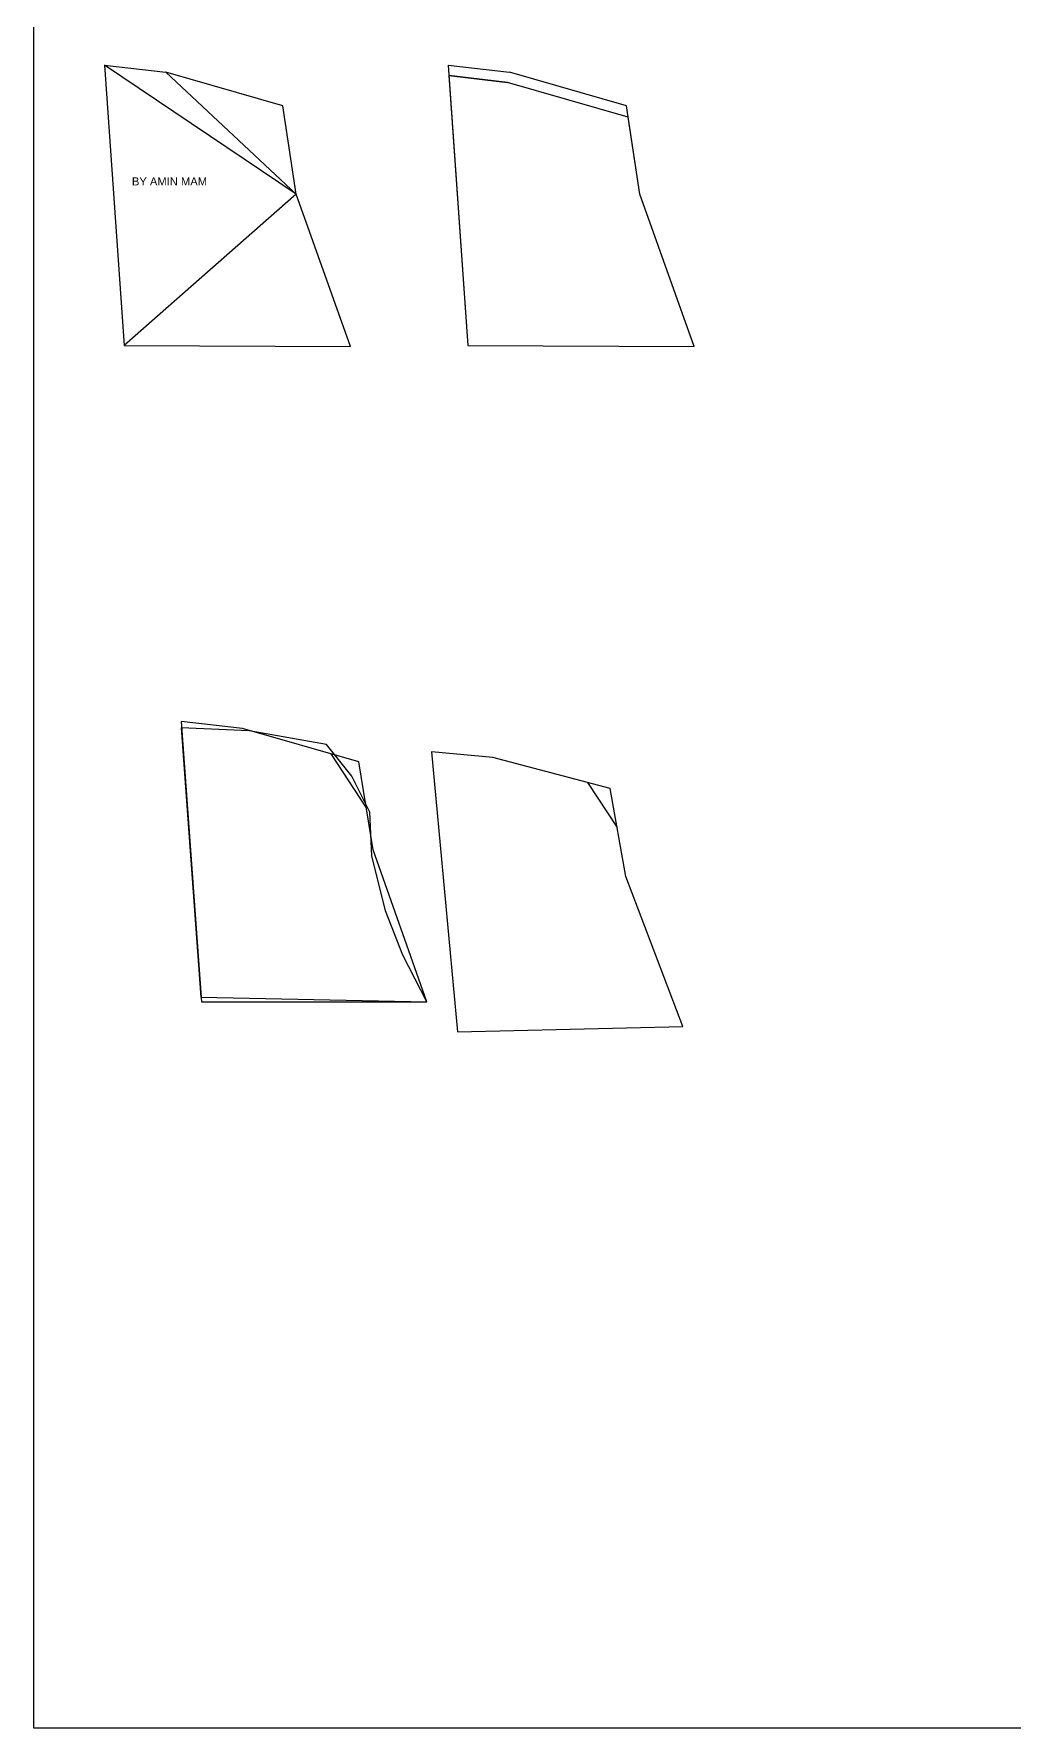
# Model space of a CAD drawing. Header units: inches. Extents: x 100101 to 119806, y -2288 to 8641.
# Drawn here: x 107653 to 109368, y -2288 to 676 of the extents above; entities that cross this region are included whole.
import ezdxf

# ---------------------------------------------------------------- set-up
doc = ezdxf.new("R2010")
doc.units = ezdxf.units.IN
doc.header["$LTSCALE"] = 0.5
doc.header["$MEASUREMENT"] = 0
doc.layers.add('Toilet', color=7, linetype='Continuous', lineweight=25)
doc.styles.get("Standard").update_dxf_attribs({"font": 'arial.ttf'})

msp = doc.modelspace()

# ---------------------------------------------------------------- linework, layer by layer
at = {"layer": 'Toilet'}
for p, q in [((108112, 396.1), (107776.9, 621.8)), ((107776.9, 621.8), (107811.1, 131)), ((107776.9, 621.8), (107884.2, 609.3)), ((107884.2, 609.3), (108112, 396.1)), ((108088.9, 550.4), (107884.2, 609.3)), ((108377.9, 621.8), (108412.1, 131)), ((108377.9, 621.8), (108485.2, 609.3)), ((108379.2, 603.5), (108481.6, 591.6)), ((108689.9, 550.4), (108485.2, 609.3)), ((108692.8, 530.8), (108481.6, 591.6)), ((108112, 396.1), (108088.9, 550.4)), ((108713, 396.1), (108689.9, 550.4)), ((108112, 396.1), (107811.1, 131)), ((108207.1, 129.5), (108112, 396.1)), ((108808.1, 129.5), (108713, 396.1)), ((107811.1, 131), (108207.1, 129.5)), ((108412.1, 131), (108808.1, 129.5)), ((108234.8, -677.9), (108173.3, -583.4)), ((108621.7, -633.7), (108673.4, -711.9))]:
    msp.add_line(p, q, dxfattribs=at)
at = {"layer": 'Toilet', "color": 3}
for points in [[(107653.2, 6932.2), (111082.9, 6932.2), (111082.9, -2287.9), (107653.2, -2287.9)], [(107910.8, -537.8), (107945, -1009.1), (108340.4, -1017.4), (108298.7, -935.4), (108268.3, -857.9), (108244.2, -761.8), (108241.1, -685.1), (108209.5, -622.1), (108165.3, -567), (108029.8, -543.1)]]:
    msp.add_lwpolyline(points, close=True, dxfattribs=at)
at = {"layer": 'Toilet'}
for points in [[(108692.8, 530.8), (108481.6, 591.6), (108379.2, 603.5), (108412.1, 131), (108808.1, 129.5), (108713, 396.1)], [(108221.9, -597.4), (108018.2, -538.9), (107910.9, -526.7), (107946.4, -1017.4), (108340.4, -1017.4), (108246.5, -751.5)], [(108688.9, -797.6), (108661.1, -644.1), (108456.2, -589.9), (108348.6, -579.9), (108394.4, -1069.8), (108788.3, -1060.5)]]:
    msp.add_lwpolyline(points, close=True, dxfattribs=at)

# ---------------------------------------------------------------- texts
at = {"color": 7, "linetype": 'ByBlock', "lineweight": 5, "insert": (107890.4, 418.3), "char_height": 14, "width": 235.547, "attachment_point": 5}
msp.add_mtext('{\\fArial CE|b0|i0|c0|p34;BY AMIN MAM}', dxfattribs=at)

doc.saveas('drawing.dxf')
